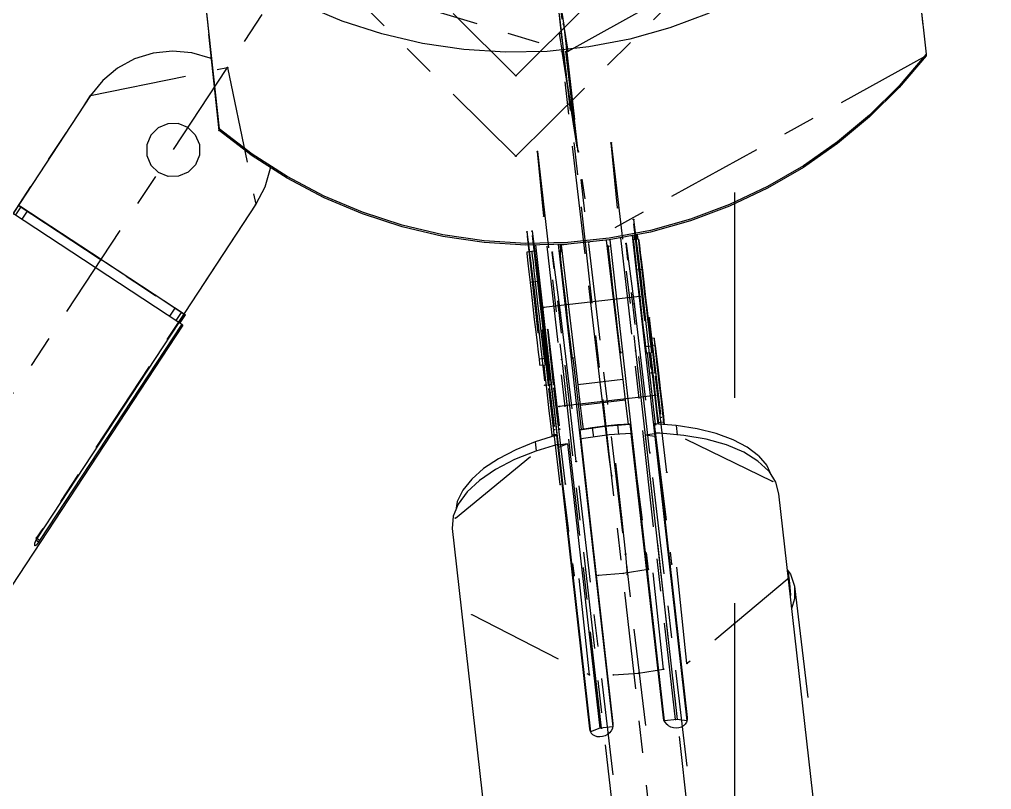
# Model space of a CAD drawing. Header units: millimetres. Extents: x 2368 to 8313, y 7493 to 11698.
# Drawn here: x 4042.23 to 4072.31, y 9121.21 to 9145.03 of the extents above; entities that cross this region are included whole.
import ezdxf

# ---------------------------------------------------------------- set-up
doc = ezdxf.new("R2010")
doc.units = ezdxf.units.MM
for name, pattern in [('CENTER', [50.8, 31.75, -6.35, 6.35, -6.35]), ('XKITLINE00', [0]), ('XKITLINE03', [6, 3, -1, 1, -1])]:
    doc.linetypes.add(name, pattern=pattern)

msp = doc.modelspace()

# ---------------------------------------------------------------- linework, layer by layer
at = {"color": 6, "linetype": 'CENTER'}
msp.add_line((4064.3619, 8739.6288), (4064.3619, 9217.681), dxfattribs=at)
at = {"color": 8, "linetype": 'XKITLINE03'}
for p, q in [((4042.8682, 9157.8938), (4057.5882, 9143.2934)), ((4057.5882, 9143.2934), (4072.3082, 9157.8938)), ((4007.4429, 9080.8478), (4057.5882, 9157.1224)), ((4057.5882, 9157.1224), (4063.119, 9108.1003)), ((4061.6086, 9123.1962), (4057.5882, 9157.1224)), ((4042.8682, 9155.3998), (4057.5882, 9140.7995)), ((4057.5882, 9140.7995), (4072.3082, 9155.3998)), ((4059.2046, 9144.0498), (4069.6466, 9149.8248)), ((4069.6466, 9149.8248), (4070.2821, 9143.907)), ((4048.4059, 9141.5957), (4047.7704, 9147.5134)), ((4047.7704, 9147.5134), (4059.2046, 9144.0498)), ((4058.6741, 9147.3842), (4059.1272, 9143.4422)), ((4058.685, 9147.3096), (4059.0615, 9144.915)), ((4059.0615, 9144.915), (4059.5145, 9140.9731)), ((4059.5208, 9140.9379), (4059.0678, 9144.8798)), ((4059.0678, 9144.8798), (4059.1975, 9144.0552)), ((4059.1272, 9143.4422), (4058.9453, 9144.5991)), ((4059.6882, 9138.1343), (4059.0087, 9144.0472)), ((4059.0087, 9144.0472), (4059.7253, 9139.4887)), ((4070.2821, 9143.907), (4059.8401, 9138.1321)), ((4044.4289, 9142.6764), (4048.6668, 9143.5523)), ((4044.4289, 9142.6764), (4048.6668, 9143.5523)), ((4048.6668, 9143.5523), (4049.5427, 9139.3144)), ((4048.6668, 9143.5523), (4049.5427, 9139.3144)), ((4059.5145, 9140.9731), (4059.1381, 9143.3676)), ((4037.639, 9132.3485), (4044.4289, 9142.6764)), ((4037.639, 9132.3485), (4044.4289, 9142.6764)), ((4060.7381, 9139.2092), (4060.54, 9141.2168)), ((4060.54, 9141.2168), (4061.2947, 9134.7795)), ((4058.4533, 9138.9451), (4058.2552, 9140.9527)), ((4058.2552, 9140.9527), (4059.0099, 9134.5154)), ((4049.5427, 9139.3144), (4042.7528, 9128.9865)), ((4049.5427, 9139.3144), (4042.7528, 9128.9865)), ((4042.188, 9139.2908), (4047.3229, 9135.915)), ((4047.3228, 9135.915), (4042.1881, 9139.2908)), ((4044.7555, 9137.6029), (4042.2731, 9139.2349)), ((4042.2731, 9139.2349), (4047.2378, 9135.9709)), ((4044.7555, 9137.6029), (4042.2731, 9139.2349)), ((4042.2731, 9139.2349), (4047.2378, 9135.9709)), ((4062.5246, 9123.3747), (4060.7381, 9139.2092)), ((4060.2398, 9123.1105), (4058.4533, 9138.9451)), ((4061.5811, 9135.7315), (4061.2297, 9138.8456)), ((4061.2297, 9138.8456), (4061.435, 9137.2121)), ((4058.2831, 9135.3503), (4057.9317, 9138.4644)), ((4057.9317, 9138.4644), (4058.137, 9136.8309)), ((4058.442, 9135.3687), (4058.0907, 9138.4828)), ((4058.0907, 9138.4828), (4058.2959, 9136.8492)), ((4060.1995, 9133.8129), (4059.6882, 9138.1343)), ((4059.4545, 9131.3592), (4058.7154, 9137.8383)), ((4058.7154, 9137.8383), (4058.9657, 9135.9693)), ((4061.7393, 9131.6233), (4061.0002, 9138.1024)), ((4061.0002, 9138.1024), (4061.2504, 9136.2334)), ((4061.435, 9137.2121), (4061.7863, 9134.098)), ((4058.137, 9136.8309), (4058.4883, 9133.7167)), ((4058.2959, 9136.8492), (4058.6473, 9133.7351)), ((4061.4286, 9136.4626), (4058.4485, 9136.1181)), ((4061.2504, 9136.2334), (4061.6109, 9133.1918)), ((4047.3542, 9135.8944), (4047.3228, 9135.915)), ((4058.9657, 9135.9693), (4059.3236, 9132.9492)), ((4061.8967, 9134.1016), (4061.7165, 9135.8016)), ((4061.7165, 9135.8016), (4062.0813, 9132.7232)), ((4058.5987, 9133.7204), (4058.4185, 9135.4203)), ((4058.4185, 9135.4203), (4058.7833, 9132.3419)), ((4058.7577, 9133.7388), (4058.5774, 9135.4387)), ((4058.5774, 9135.4387), (4058.9422, 9132.3603)), ((4059.0099, 9134.5154), (4060.7964, 9118.6805)), ((4061.2947, 9134.7795), (4063.0812, 9118.9446)), ((4062.2615, 9131.0232), (4061.8967, 9134.1016)), ((4058.9635, 9130.642), (4058.5987, 9133.7204)), ((4059.1225, 9130.6604), (4058.7577, 9133.7388)), ((4060.4794, 9131.4961), (4060.1995, 9133.8129)), ((4061.9095, 9133.4032), (4058.9294, 9133.0587)), ((4059.5706, 9132.3379), (4060.3419, 9132.4561)), ((4060.3419, 9132.4561), (4061.1203, 9132.517)), ((4061.1203, 9132.517), (4061.686, 9128.0151)), ((4065.5356, 9130.7437), (4061.8657, 9132.5199)), ((4061.8657, 9132.5199), (4062.4107, 9128.1821)), ((4055.721, 9129.6092), (4058.8459, 9132.1708)), ((4058.8459, 9132.1708), (4059.3909, 9127.833)), ((4060.5558, 9130.9195), (4060.4794, 9131.4961)), ((4063.5942, 9115.9704), (4061.7393, 9131.6233)), ((4061.3094, 9115.7063), (4059.4545, 9131.3592)), ((4060.6711, 9131.3069), (4060.857, 9129.6299)), ((4060.857, 9129.6299), (4060.9811, 9128.4917)), ((4060.9811, 9128.4917), (4061.0367, 9127.8601)), ((4062.1589, 9124.9344), (4061.7814, 9128.4943)), ((4062.8849, 9125.1047), (4062.5163, 9128.5814)), ((4059.8651, 9124.7557), (4059.4973, 9128.2236)), ((4060.9147, 9127.8969), (4060.1363, 9127.8359)), ((4061.686, 9128.0151), (4060.9147, 9127.8969)), ((4066.0429, 9127.7545), (4062.8849, 9125.1047)), ((4056.2284, 9126.62), (4059.8651, 9124.7557)), ((4061.3872, 9124.815), (4062.1589, 9124.9344)), ((4060.6092, 9124.7552), (4061.3872, 9124.815))]:
    msp.add_line(p, q, dxfattribs=at)
at = {"color": 8, "linetype": 'XKITLINE00'}
for p, q in [((4069.6466, 9149.8757), (4070.2821, 9143.9579)), ((4047.7704, 9147.5643), (4048.4059, 9141.6466)), ((4047.7704, 9147.5134), (4048.4059, 9141.5957)), ((4052.2133, 9144.9856), (4051.0238, 9145.4876)), ((4063.5688, 9145.2264), (4062.3591, 9144.7743)), ((4053.4414, 9144.5852), (4052.2133, 9144.9856)), ((4062.3591, 9144.7743), (4061.1151, 9144.4254)), ((4054.6993, 9144.2893), (4053.4414, 9144.5852)), ((4055.9778, 9144.1001), (4054.6993, 9144.2893)), ((4059.8459, 9144.1821), (4058.5604, 9144.0463)), ((4061.1151, 9144.4254), (4059.8459, 9144.1821)), ((4046.3664, 9143.9921), (4045.7937, 9143.8137)), ((4046.963, 9144.0553), (4046.3664, 9143.9921)), ((4047.5604, 9144.001), (4046.963, 9144.0553)), ((4048.1357, 9143.8311), (4047.5604, 9144.001)), ((4048.1676, 9143.8144), (4048.1357, 9143.8311)), ((4057.268, 9144.0189), (4055.9778, 9144.1001)), ((4058.5604, 9144.0463), (4057.268, 9144.0189)), ((4070.2821, 9143.9579), (4069.4474, 9142.9789)), ((4070.2821, 9143.907), (4069.4474, 9142.928)), ((4070.2821, 9143.9579), (4070.2821, 9143.907)), ((4045.2668, 9143.5269), (4044.806, 9143.1429)), ((4045.7937, 9143.8137), (4045.2668, 9143.5269)), ((4044.806, 9143.1429), (4044.4289, 9142.6764)), ((4069.4474, 9142.9789), (4068.5321, 9142.0734)), ((4069.4474, 9142.928), (4068.5321, 9142.0225)), ((4069.4474, 9142.9789), (4069.4474, 9142.928)), ((4044.4289, 9142.6764), (4042.0337, 9139.0332)), ((4068.5321, 9142.0734), (4067.5427, 9141.2481)), ((4068.5321, 9142.0225), (4067.5427, 9141.1972)), ((4046.8178, 9141.8082), (4046.5195, 9141.6821)), ((4047.1416, 9141.8106), (4046.8178, 9141.8082)), ((4047.4418, 9141.689), (4047.1416, 9141.8106)), ((4046.2923, 9141.4514), (4046.1706, 9141.1513)), ((4046.5195, 9141.6821), (4046.2923, 9141.4514)), ((4047.6725, 9141.4617), (4047.4418, 9141.689)), ((4047.6725, 9141.4617), (4047.7986, 9141.1634)), ((4049.4299, 9140.8639), (4048.4059, 9141.6466)), ((4048.4059, 9141.6466), (4048.4059, 9141.5957)), ((4049.4299, 9140.813), (4048.4059, 9141.5957)), ((4046.1706, 9141.1513), (4046.173, 9140.8274)), ((4047.7986, 9141.1634), (4047.801, 9140.8396)), ((4067.5427, 9141.2481), (4066.4866, 9140.5087)), ((4067.5427, 9141.1972), (4066.4866, 9140.4578)), ((4046.173, 9140.8274), (4046.2991, 9140.5291)), ((4047.801, 9140.8396), (4047.6793, 9140.5395)), ((4050.517, 9140.17), (4049.4299, 9140.8639)), ((4049.4299, 9140.8639), (4049.4299, 9140.813)), ((4046.5298, 9140.3019), (4046.2991, 9140.5291)), ((4047.6793, 9140.5395), (4047.4521, 9140.3088)), ((4050.517, 9140.1191), (4049.4299, 9140.813)), ((4046.83, 9140.1802), (4046.5298, 9140.3019)), ((4047.4521, 9140.3088), (4047.1538, 9140.1826)), ((4049.9914, 9140.4209), (4049.8215, 9139.8455)), ((4049.9943, 9140.4528), (4049.9914, 9140.4209)), ((4066.4866, 9140.5087), (4065.3711, 9139.8607)), ((4066.4866, 9140.4578), (4065.3711, 9139.8098)), ((4047.1538, 9140.1826), (4046.83, 9140.1802)), ((4051.6594, 9139.5699), (4050.517, 9140.17)), ((4051.6594, 9139.519), (4050.517, 9140.1191)), ((4049.8215, 9139.8455), (4049.5427, 9139.3144)), ((4065.3711, 9139.8607), (4064.2043, 9139.3087)), ((4065.3711, 9139.8098), (4064.2043, 9139.2578)), ((4049.5427, 9139.3144), (4047.1476, 9135.6712)), ((4052.8489, 9139.0678), (4051.6594, 9139.5699)), ((4052.8489, 9139.0169), (4051.6594, 9139.519)), ((4047.1643, 9135.6602), (4042.017, 9139.0442)), ((4042.2731, 9139.2349), (4042.1083, 9138.9842)), ((4046.7576, 9136.2866), (4042.2731, 9139.2349)), ((4042.4697, 9139.1056), (4042.3049, 9138.855)), ((4054.0769, 9138.6674), (4052.8489, 9139.0678)), ((4054.0769, 9138.6165), (4052.8489, 9139.0169)), ((4064.2043, 9139.3087), (4062.9946, 9138.8566)), ((4064.2043, 9139.2578), (4062.9946, 9138.8057)), ((4062.9946, 9138.8566), (4061.7507, 9138.5076)), ((4062.9946, 9138.8057), (4061.7507, 9138.4567)), ((4055.3348, 9138.3715), (4054.0769, 9138.6674)), ((4055.3348, 9138.3206), (4054.0769, 9138.6165)), ((4061.7507, 9138.5076), (4060.4814, 9138.2644)), ((4061.7507, 9138.4567), (4060.4814, 9138.2135)), ((4056.6134, 9138.1823), (4055.3348, 9138.3715)), ((4056.6134, 9138.1314), (4055.3348, 9138.3206)), ((4057.9035, 9138.1011), (4056.6134, 9138.1823)), ((4057.9035, 9138.0503), (4056.6134, 9138.1314)), ((4059.1959, 9138.1286), (4057.9035, 9138.1011)), ((4060.4814, 9138.2644), (4059.1959, 9138.1286)), ((4060.4814, 9138.2135), (4059.1959, 9138.0777)), ((4060.3849, 9138.2033), (4060.8949, 9133.8933)), ((4060.4978, 9138.2166), (4062.1769, 9123.3345)), ((4061.1874, 9138.3488), (4061.8797, 9132.2118)), ((4061.2331, 9138.1299), (4061.2123, 9138.1275)), ((4061.3847, 9138.2382), (4061.2258, 9138.2199)), ((4061.2258, 9138.2199), (4061.2272, 9138.1892)), ((4061.2272, 9138.1892), (4061.2388, 9138.072)), ((4061.2352, 9138.3579), (4061.251, 9138.2228)), ((4061.3237, 9138.3749), (4061.3385, 9138.2329)), ((4061.3422, 9138.3784), (4061.354, 9138.2867)), ((4061.354, 9138.2867), (4061.3605, 9138.2354)), ((4061.3847, 9138.2382), (4061.3934, 9138.1808)), ((4061.3847, 9138.2382), (4061.3862, 9138.2076)), ((4061.3862, 9138.2076), (4061.3977, 9138.0904)), ((4061.3934, 9138.1808), (4061.4118, 9138.0381)), ((4059.1959, 9138.0777), (4057.9035, 9138.0503)), ((4058.0867, 9137.857), (4057.9278, 9137.8386)), ((4057.9278, 9137.8386), (4057.9292, 9137.808)), ((4058.2221, 9137.8727), (4058.0867, 9137.857)), ((4058.0867, 9137.857), (4058.0882, 9137.8264)), ((4058.0867, 9137.857), (4058.0882, 9137.8264)), ((4058.0882, 9137.8264), (4058.0997, 9137.7092)), ((4058.0882, 9137.8264), (4058.0997, 9137.7092)), ((4058.2013, 9138.0566), (4058.8996, 9131.8673)), ((4058.9041, 9138.0715), (4060.5874, 9123.1512)), ((4058.9507, 9137.866), (4058.9276, 9137.8634)), ((4059.0178, 9137.8436), (4058.9309, 9137.8336)), ((4058.9507, 9137.866), (4058.9559, 9137.8364)), ((4058.9507, 9137.866), (4058.957, 9137.7917)), ((4058.9529, 9138.0725), (4058.9802, 9137.8393)), ((4058.9907, 9138.0733), (4058.9929, 9138.0539)), ((4059.1661, 9138.0739), (4058.9929, 9138.0539)), ((4058.9929, 9138.0539), (4059.5041, 9133.7325)), ((4059.2225, 9138.0805), (4059.1987, 9138.0777)), ((4060.4408, 9138.0383), (4060.405, 9138.0341)), ((4060.5203, 9138.0173), (4060.4085, 9138.0044)), ((4060.4408, 9138.0383), (4060.4459, 9138.0087)), ((4060.4408, 9138.0383), (4060.4471, 9137.964)), ((4060.4471, 9137.964), (4060.4662, 9137.7811)), ((4061.236, 9138.1), (4061.2157, 9138.0977)), ((4061.2388, 9138.072), (4061.2599, 9137.8741)), ((4061.2599, 9137.8741), (4061.2894, 9137.6054)), ((4061.3977, 9138.0904), (4061.4188, 9137.8925)), ((4061.4118, 9138.0381), (4061.4034, 9138.0371)), ((4061.4118, 9138.0381), (4061.4391, 9137.8173)), ((4061.4188, 9137.8925), (4061.4484, 9137.6238)), ((4061.4391, 9137.8173), (4061.4738, 9137.5295)), ((4057.9292, 9137.808), (4057.9408, 9137.6908)), ((4057.9408, 9137.6908), (4057.9619, 9137.4929)), ((4058.0997, 9137.7092), (4058.1208, 9137.5112)), ((4058.0997, 9137.7092), (4058.1208, 9137.5112)), ((4058.1208, 9137.5112), (4058.1504, 9137.2425)), ((4058.1208, 9137.5112), (4058.1504, 9137.2425)), ((4058.957, 9137.7917), (4058.9761, 9137.6088)), ((4058.9761, 9137.6088), (4059.0066, 9137.3299)), ((4060.4662, 9137.7811), (4060.4966, 9137.5021)), ((4061.2894, 9137.6054), (4061.3259, 9137.2794)), ((4061.4484, 9137.6238), (4061.4849, 9137.2978)), ((4061.4738, 9137.5295), (4061.5142, 9137.1891)), ((4057.9619, 9137.4929), (4057.9914, 9137.2242)), ((4057.9914, 9137.2242), (4058.0279, 9136.8982)), ((4058.1504, 9137.2425), (4058.1869, 9136.9165)), ((4058.1504, 9137.2425), (4058.1869, 9136.9165)), ((4059.0066, 9137.3299), (4059.0464, 9136.9738)), ((4060.4966, 9137.5021), (4060.5365, 9137.146)), ((4061.4849, 9137.2978), (4061.3259, 9137.2794)), ((4061.3259, 9137.2794), (4061.3676, 9136.9124)), ((4061.4849, 9137.2978), (4061.5265, 9136.9308)), ((4058.1869, 9136.9165), (4058.0279, 9136.8982)), ((4058.3281, 9136.9329), (4058.1869, 9136.9165)), ((4058.1869, 9136.9165), (4058.2286, 9136.5496)), ((4058.1869, 9136.9165), (4058.2286, 9136.5496)), ((4059.0464, 9136.9738), (4059.0929, 9136.5648)), ((4060.5365, 9137.146), (4060.5829, 9136.7371)), ((4061.3676, 9136.9124), (4061.4123, 9136.5229)), ((4061.5142, 9137.1891), (4061.5582, 9136.8132)), ((4061.5265, 9136.9308), (4061.5713, 9136.5413)), ((4058.0279, 9136.8982), (4058.0696, 9136.5312)), ((4060.5829, 9136.7371), (4060.6329, 9136.3032)), ((4061.5582, 9136.8132), (4061.6038, 9136.4207)), ((4058.0696, 9136.5312), (4058.1143, 9136.1417)), ((4058.2286, 9136.5496), (4058.2733, 9136.1601)), ((4058.2286, 9136.5496), (4058.2733, 9136.1601)), ((4059.0929, 9136.5648), (4059.1428, 9136.131)), ((4061.4123, 9136.5229), (4061.4579, 9136.1304)), ((4061.5713, 9136.5413), (4061.6168, 9136.1488)), ((4061.6038, 9136.4207), (4061.6485, 9136.0312)), ((4047.2378, 9135.9709), (4046.7576, 9136.2866)), ((4047.0412, 9136.1001), (4046.8764, 9135.8495)), ((4058.1143, 9136.1417), (4058.1599, 9135.7492)), ((4058.2733, 9136.1601), (4058.3188, 9135.7675)), ((4058.2733, 9136.1601), (4058.3188, 9135.7675)), ((4059.1428, 9136.131), (4059.1928, 9135.7017)), ((4060.6329, 9136.3032), (4060.6829, 9135.8739)), ((4061.4579, 9136.1304), (4061.5019, 9135.7545)), ((4061.6168, 9136.1488), (4061.6609, 9135.7729)), ((4061.6485, 9136.0312), (4061.6901, 9135.6642)), ((4047.2378, 9135.9709), (4047.073, 9135.7202)), ((4047.3228, 9135.915), (4047.158, 9135.6643)), ((4047.3463, 9135.8996), (4047.1815, 9135.6489)), ((4047.3542, 9135.8944), (4047.1894, 9135.6437)), ((4047.3228, 9135.915), (4047.3124, 9135.9219)), ((4047.3542, 9135.8944), (4047.3228, 9135.915)), ((4058.1599, 9135.7492), (4058.2039, 9135.3733)), ((4058.3188, 9135.7675), (4058.3629, 9135.3916)), ((4058.3188, 9135.7675), (4058.3629, 9135.3916)), ((4060.6829, 9135.8739), (4060.7296, 9135.4785)), ((4061.5019, 9135.7545), (4061.5423, 9135.4141)), ((4061.6609, 9135.7729), (4061.7013, 9135.4325)), ((4047.2896, 9135.5778), (4019.0845, 9092.6758)), ((4047.1643, 9135.6602), (4042.7695, 9128.9755)), ((4047.2501, 9135.6038), (4042.8554, 9128.919)), ((4047.2896, 9135.5778), (4047.1643, 9135.6602)), ((4059.1928, 9135.7017), (4059.2395, 9135.3062)), ((4060.7296, 9135.4785), (4060.7697, 9135.1439)), ((4061.5423, 9135.4141), (4061.577, 9135.1263)), ((4061.6901, 9135.6642), (4061.674, 9135.6623)), ((4061.6901, 9135.6642), (4061.7267, 9135.3382)), ((4061.7013, 9135.4325), (4061.7359, 9135.1447)), ((4058.2039, 9135.3733), (4058.2443, 9135.0329)), ((4058.3629, 9135.3916), (4058.4033, 9135.0513)), ((4058.3629, 9135.3916), (4058.4033, 9135.0513)), ((4059.2395, 9135.3062), (4059.2797, 9134.9716)), ((4060.7697, 9135.1439), (4060.8006, 9134.8929)), ((4061.577, 9135.1263), (4061.6042, 9134.9055)), ((4061.7267, 9135.3382), (4061.7562, 9135.0695)), ((4061.865, 9135.1771), (4061.7339, 9135.162)), ((4061.7359, 9135.1447), (4061.7632, 9134.9239)), ((4061.865, 9135.1771), (4061.8706, 9135.1113)), ((4061.8697, 9135.1549), (4061.8843, 9135.0458)), ((4061.8706, 9135.1113), (4061.8861, 9134.9608)), ((4058.2443, 9135.0329), (4058.279, 9134.7451)), ((4058.4033, 9135.0513), (4058.4379, 9134.7635)), ((4058.4033, 9135.0513), (4058.4379, 9134.7635)), ((4059.2797, 9134.9716), (4059.3106, 9134.7206)), ((4060.8006, 9134.8929), (4060.8202, 9134.7426)), ((4061.6147, 9134.8245), (4061.5854, 9134.8211)), ((4061.7632, 9134.9239), (4061.6042, 9134.9055)), ((4061.6042, 9134.9055), (4061.6227, 9134.7628)), ((4061.7562, 9135.0695), (4061.7773, 9134.8716)), ((4061.8861, 9134.9608), (4061.7604, 9134.9463)), ((4061.7632, 9134.9239), (4061.7816, 9134.7812)), ((4061.7773, 9134.8716), (4061.7888, 9134.7544)), ((4061.8843, 9135.0458), (4061.9081, 9134.8552)), ((4061.8861, 9134.9608), (4061.9107, 9134.7331)), ((4061.9081, 9134.8552), (4061.94, 9134.5927)), ((4058.279, 9134.7451), (4058.3063, 9134.5243)), ((4058.4652, 9134.5427), (4058.3063, 9134.5243)), ((4058.3063, 9134.5243), (4058.3247, 9134.3816)), ((4058.4379, 9134.7635), (4058.4652, 9134.5427)), ((4058.4379, 9134.7635), (4058.4652, 9134.5427)), ((4058.5961, 9134.5578), (4058.4652, 9134.5427)), ((4058.4652, 9134.5427), (4058.4836, 9134.4)), ((4058.4652, 9134.5427), (4058.4836, 9134.4)), ((4059.4052, 9134.5691), (4059.3006, 9134.557)), ((4059.3369, 9134.531), (4059.304, 9134.5272)), ((4059.3106, 9134.7206), (4059.3301, 9134.5703)), ((4059.3301, 9134.5703), (4059.3369, 9134.531)), ((4059.3344, 9134.5609), (4059.3369, 9134.531)), ((4059.3576, 9134.5556), (4059.3351, 9134.553)), ((4059.3567, 9134.5635), (4059.3576, 9134.5556)), ((4059.3576, 9134.5556), (4059.6071, 9132.3441)), ((4060.89, 9134.7407), (4060.7959, 9134.7298)), ((4060.827, 9134.7032), (4060.7994, 9134.7)), ((4060.8202, 9134.7426), (4060.827, 9134.7032)), ((4060.8244, 9134.7331), (4060.827, 9134.7032)), ((4061.6186, 9134.7947), (4061.5887, 9134.7913)), ((4061.6227, 9134.7628), (4061.6314, 9134.7054)), ((4061.7903, 9134.7237), (4061.6314, 9134.7054)), ((4061.6549, 9134.7081), (4061.9021, 9132.5173)), ((4061.7312, 9134.7169), (4061.7495, 9134.5571)), ((4061.7495, 9134.5571), (4061.8357, 9133.8096)), ((4061.7512, 9134.7192), (4061.7517, 9134.7147)), ((4061.7517, 9134.7147), (4061.7843, 9134.4212)), ((4061.7816, 9134.7812), (4061.7903, 9134.7237)), ((4061.9107, 9134.7331), (4061.9432, 9134.4396)), ((4061.94, 9134.5927), (4061.9783, 9134.2716)), ((4058.3247, 9134.3816), (4058.3334, 9134.3241)), ((4058.4923, 9134.3425), (4058.3334, 9134.3241)), ((4058.4533, 9134.338), (4058.4537, 9134.3335)), ((4058.4537, 9134.3335), (4058.4863, 9134.04)), ((4058.4836, 9134.4), (4058.4923, 9134.3425)), ((4058.4836, 9134.4), (4058.4923, 9134.3425)), ((4058.6187, 9134.3571), (4058.4923, 9134.3425)), ((4058.6122, 9134.3564), (4058.6127, 9134.3518)), ((4058.6122, 9134.3564), (4058.6127, 9134.3518)), ((4058.6127, 9134.3518), (4058.6452, 9134.0583)), ((4058.6127, 9134.3518), (4058.6452, 9134.0583)), ((4061.7843, 9134.4212), (4061.8231, 9134.0767)), ((4061.9432, 9134.4396), (4061.982, 9134.095)), ((4061.9783, 9134.2716), (4061.9624, 9134.2697)), ((4061.9783, 9134.2716), (4062.0212, 9133.9077)), ((4058.4863, 9134.04), (4058.5251, 9133.6954)), ((4058.6452, 9134.0583), (4058.684, 9133.7138)), ((4058.6452, 9134.0583), (4058.684, 9133.7138)), ((4061.8231, 9134.0767), (4061.8663, 9133.6984)), ((4061.982, 9134.095), (4062.0252, 9133.7167)), ((4062.0212, 9133.9077), (4062.0664, 9133.5195)), ((4058.5251, 9133.6954), (4058.5683, 9133.3171)), ((4058.684, 9133.7138), (4058.7272, 9133.3355)), ((4058.684, 9133.7138), (4058.7272, 9133.3355)), ((4060.8949, 9133.8933), (4059.5041, 9133.7325)), ((4059.5041, 9133.7325), (4059.5802, 9133.0918)), ((4060.8949, 9133.8933), (4060.971, 9133.2526)), ((4061.8357, 9133.8096), (4061.9221, 9133.0661)), ((4061.8663, 9133.6984), (4061.9116, 9133.3053)), ((4062.0252, 9133.7167), (4062.0705, 9133.3236)), ((4058.5683, 9133.3171), (4058.6136, 9132.924)), ((4058.7272, 9133.3355), (4058.7725, 9132.9424)), ((4058.7272, 9133.3355), (4058.7725, 9132.9424)), ((4061.9116, 9133.3053), (4061.9568, 9132.9171)), ((4062.0664, 9133.5195), (4062.1117, 9133.1264)), ((4062.0705, 9133.3236), (4062.1157, 9132.9354)), ((4060.971, 9133.2526), (4059.5802, 9133.0918)), ((4059.5802, 9133.0918), (4059.6499, 9132.5108)), ((4060.971, 9133.2526), (4061.0406, 9132.6716)), ((4061.9221, 9133.0661), (4061.9871, 9132.5112)), ((4062.1117, 9133.1264), (4062.1549, 9132.7481)), ((4058.6136, 9132.924), (4058.6588, 9132.5358)), ((4058.7725, 9132.9424), (4058.8177, 9132.5542)), ((4058.7725, 9132.9424), (4058.8177, 9132.5542)), ((4061.9568, 9132.9171), (4061.9996, 9132.5532)), ((4062.1157, 9132.9354), (4062.1586, 9132.5716)), ((4062.1549, 9132.7481), (4062.1832, 9132.4971)), ((4058.6588, 9132.5358), (4058.7016, 9132.172)), ((4058.8177, 9132.5542), (4058.8606, 9132.1904)), ((4058.8177, 9132.5542), (4058.8606, 9132.1904)), ((4059.9541, 9132.404), (4059.5706, 9132.3379)), ((4059.6499, 9132.5108), (4059.6688, 9132.3548)), ((4060.3419, 9132.4561), (4059.9541, 9132.404)), ((4059.9541, 9132.404), (4059.9873, 9132.1102)), ((4060.7314, 9132.4938), (4060.3419, 9132.4561)), ((4061.1203, 9132.517), (4060.7314, 9132.4938)), ((4060.7314, 9132.4938), (4060.7645, 9132.2001)), ((4061.0406, 9132.6716), (4061.0598, 9132.5134)), ((4061.1203, 9132.517), (4061.153, 9132.227)), ((4061.1203, 9132.517), (4061.3219, 9130.9121)), ((4062.5537, 9132.4705), (4061.8657, 9132.5199)), ((4061.8657, 9132.5199), (4061.8983, 9132.2313)), ((4062.1586, 9132.5716), (4061.9996, 9132.5532)), ((4061.9996, 9132.5532), (4062.0048, 9132.5099)), ((4062.1586, 9132.5716), (4062.1673, 9132.4982)), ((4063.1996, 9132.3708), (4062.5537, 9132.4705)), ((4062.5537, 9132.4705), (4062.586, 9132.1841)), ((4058.8459, 9132.1708), (4058.1898, 9131.966)), ((4058.8606, 9132.1904), (4058.7016, 9132.172)), ((4058.7016, 9132.172), (4058.707, 9132.1275)), ((4058.8459, 9132.1708), (4058.8781, 9131.8853)), ((4058.8459, 9132.1708), (4059.047, 9130.5696)), ((4059.5706, 9132.3379), (4059.6033, 9132.0487)), ((4060.4757, 9132.1801), (4059.6879, 9132.0673)), ((4061.1522, 9132.2269), (4060.4757, 9132.1801)), ((4061.1522, 9132.2269), (4062.1447, 9123.4299)), ((4061.16, 9132.1651), (4061.3616, 9130.5602)), ((4061.8797, 9132.2118), (4061.5872, 9132.178)), ((4061.5872, 9132.178), (4062.5796, 9123.381)), ((4061.8896, 9132.1334), (4061.5872, 9132.178)), ((4061.887, 9132.331), (4061.8666, 9132.3286)), ((4061.8797, 9132.2118), (4061.8896, 9132.1334)), ((4061.8896, 9132.1334), (4062.8819, 9123.3381)), ((4061.8975, 9132.2313), (4062.89, 9123.4343)), ((4062.0461, 9132.2304), (4061.8975, 9132.2313)), ((4062.7899, 9132.1666), (4062.0461, 9132.2304)), ((4063.4815, 9132.0452), (4062.7899, 9132.1666)), ((4063.7893, 9132.2233), (4063.1996, 9132.3708)), ((4064.3098, 9132.0309), (4063.7893, 9132.2233)), ((4058.1898, 9131.966), (4057.5871, 9131.7221)), ((4058.1898, 9131.966), (4058.2214, 9131.6856)), ((4058.8773, 9131.885), (4058.2035, 9131.6802)), ((4058.8773, 9131.885), (4059.8697, 9123.088)), ((4058.8856, 9131.8189), (4059.0867, 9130.2177)), ((4059.192, 9131.9011), (4058.8996, 9131.8673)), ((4058.8996, 9131.8673), (4058.9095, 9131.7889)), ((4059.192, 9131.9011), (4058.9095, 9131.7889)), ((4059.192, 9131.9011), (4060.1846, 9123.1042)), ((4059.6012, 9132.0667), (4059.5818, 9132.0645)), ((4059.6879, 9132.0673), (4059.6025, 9132.0485)), ((4059.6025, 9132.0485), (4060.595, 9123.2515)), ((4064.1038, 9131.869), (4063.4815, 9132.0452)), ((4064.6415, 9131.6426), (4064.1038, 9131.869)), ((4064.7499, 9131.798), (4064.3098, 9132.0309)), ((4065.0999, 9131.5297), (4064.7499, 9131.798)), ((4057.5871, 9131.7221), (4057.0508, 9131.4443)), ((4058.2035, 9131.6802), (4057.5434, 9131.4154)), ((4058.9095, 9131.7889), (4059.902, 9122.9919)), ((4061.237, 9131.6648), (4061.2231, 9131.6632)), ((4061.2389, 9131.6481), (4061.2252, 9131.6465)), ((4061.9631, 9131.6491), (4061.9445, 9131.647)), ((4065.0814, 9131.3713), (4064.6415, 9131.6426)), ((4065.0999, 9131.5297), (4065.3521, 9131.2317)), ((4057.0508, 9131.4443), (4056.5928, 9131.1389)), ((4057.5434, 9131.4154), (4056.9603, 9131.1114)), ((4058.9665, 9131.2839), (4058.953, 9131.2824)), ((4059.6773, 9131.3849), (4059.6587, 9131.3828)), ((4065.4126, 9131.062), (4065.0814, 9131.3713)), ((4065.3521, 9131.2317), (4065.4812, 9130.9533)), ((4056.5928, 9131.1389), (4056.223, 9130.8124)), ((4056.9603, 9131.1114), (4056.4684, 9130.7757)), ((4065.4126, 9131.062), (4065.627, 9130.7222)), ((4056.223, 9130.8124), (4055.9496, 9130.4719)), ((4056.4684, 9130.7757), (4056.08, 9130.4166)), ((4065.627, 9130.7222), (4065.7193, 9130.3603)), ((4055.9496, 9130.4719), (4055.7784, 9130.1251)), ((4056.08, 9130.4166), (4055.8045, 9130.043)), ((4065.7193, 9130.3603), (4068.184, 9108.5137)), ((4055.8045, 9130.043), (4055.6489, 9129.6639)), ((4055.7784, 9130.1251), (4055.7277, 9129.856)), ((4055.6489, 9129.6639), (4055.6167, 9129.2889)), ((4055.6167, 9129.2889), (4058.0539, 9107.6868)), ((4042.6974, 9128.8239), (4042.6922, 9128.7868)), ((4042.6922, 9128.7868), (4042.6977, 9128.7621)), ((4042.713, 9128.8703), (4042.6974, 9128.8239)), ((4042.7377, 9128.9222), (4042.713, 9128.8703)), ((4042.7695, 9128.9755), (4042.7377, 9128.9222)), ((4042.8206, 9128.8677), (4042.7377, 9128.9222)), ((4042.7871, 9128.8215), (4042.7578, 9128.7842)), ((4042.8554, 9128.919), (4042.7695, 9128.9755)), ((4042.8206, 9128.8677), (4042.7871, 9128.8215)), ((4042.8554, 9128.919), (4042.8206, 9128.8677)), ((4042.7136, 9128.7516), (4042.6977, 9128.7621)), ((4042.7296, 9128.7547), (4042.7136, 9128.7516)), ((4042.7348, 9128.7588), (4042.7296, 9128.7547)), ((4042.7578, 9128.7842), (4042.7348, 9128.7588)), ((4065.9845, 9128.0098), (4066.0857, 9127.8688)), ((4065.9875, 9127.9827), (4066.0109, 9127.9283)), ((4066.0109, 9127.9283), (4066.0521, 9127.5805)), ((4066.0109, 9127.9283), (4066.0481, 9127.5775)), ((4061.6839, 9127.7039), (4061.663, 9127.6993)), ((4062.3921, 9127.8467), (4062.374, 9127.8396)), ((4062.3999, 9127.7777), (4062.3813, 9127.7756)), ((4066.0464, 9127.5938), (4066.0521, 9127.5805)), ((4066.0857, 9127.8688), (4066.2127, 9127.4983)), ((4059.3899, 9127.5303), (4059.3685, 9127.5305)), ((4066.0481, 9127.5775), (4066.0387, 9127.5293)), ((4066.0521, 9127.5805), (4066.0893, 9127.2297)), ((4066.2127, 9127.4983), (4066.2157, 9127.1116)), ((4066.2127, 9127.4983), (4066.6206, 9124.0568)), ((4066.0893, 9127.2297), (4066.0786, 9127.175)), ((4066.2157, 9127.1116), (4066.1206, 9126.8026)), ((4062.7485, 9124.6878), (4062.7299, 9124.6856)), ((4062.1447, 9123.4299), (4062.1622, 9123.3581)), ((4062.5796, 9123.381), (4062.1769, 9123.3345)), ((4062.8814, 9123.3364), (4062.5796, 9123.381)), ((4062.89, 9123.4343), (4062.8888, 9123.3619)), ((4059.8697, 9123.088), (4059.8869, 9123.0183)), ((4060.1846, 9123.1042), (4059.902, 9122.9919)), ((4060.5875, 9123.1507), (4060.1846, 9123.1042)), ((4060.575, 9123.1024), (4060.5387, 9123.0312)), ((4060.594, 9123.1771), (4060.575, 9123.1024)), ((4060.595, 9123.2515), (4060.594, 9123.1771)), ((4062.1622, 9123.3581), (4062.1973, 9123.2912)), ((4062.1973, 9123.2912), (4062.2483, 9123.2326)), ((4062.2872, 9123.2038), (4062.2483, 9123.2326)), ((4062.3128, 9123.1833), (4062.2872, 9123.2038)), ((4062.388, 9123.1441), (4062.3128, 9123.1833)), ((4062.4696, 9123.1196), (4062.388, 9123.1441)), ((4062.5535, 9123.111), (4062.4696, 9123.1196)), ((4062.6356, 9123.1186), (4062.5535, 9123.111)), ((4062.7118, 9123.1422), (4062.6356, 9123.1186)), ((4062.7782, 9123.1806), (4062.7118, 9123.1422)), ((4062.8314, 9123.2318), (4062.7782, 9123.1806)), ((4062.8689, 9123.2933), (4062.8314, 9123.2318)), ((4062.8888, 9123.3619), (4062.8689, 9123.2933)), ((4059.8869, 9123.0183), (4059.9212, 9122.9576)), ((4059.9345, 9122.9447), (4059.9212, 9122.9576)), ((4059.9345, 9122.9447), (4059.9713, 9122.9063)), ((4060.0346, 9122.8674), (4059.9713, 9122.9063)), ((4060.1078, 9122.8438), (4060.0346, 9122.8674)), ((4060.1872, 9122.8366), (4060.1078, 9122.8438)), ((4060.2688, 9122.8462), (4060.1872, 9122.8366)), ((4060.3487, 9122.8721), (4060.2688, 9122.8462)), ((4060.4226, 9122.9131), (4060.3487, 9122.8721)), ((4060.4871, 9122.967), (4060.4226, 9122.9131)), ((4060.5387, 9123.0312), (4060.4871, 9122.967))]:
    msp.add_line(p, q, dxfattribs=at)
for centre in [(4059.0615, 9144.915), (4059.0615, 9144.915), (4059.0678, 9144.8798), (4059.0678, 9144.8798), (4058.9453, 9144.5991), (4059.0087, 9144.0472), (4059.0087, 9144.0472), (4059.2046, 9144.0498), (4059.2046, 9144.0498), (4070.2821, 9143.907), (4070.2821, 9143.907), (4048.6668, 9143.5523), (4048.6668, 9143.5523), (4048.6668, 9143.5523), (4048.6668, 9143.5523), (4057.5882, 9143.2934), (4057.5882, 9143.2934), (4059.1272, 9143.4422), (4059.1272, 9143.4422), (4059.1381, 9143.3676), (4044.4289, 9142.6764), (4044.4289, 9142.6764), (4044.4289, 9142.6764), (4044.4289, 9142.6764), (4048.4059, 9141.5957), (4060.54, 9141.2168), (4060.54, 9141.2168), (4058.2552, 9140.9527), (4058.2552, 9140.9527), (4059.5145, 9140.9731), (4059.5145, 9140.9731), (4059.5208, 9140.9379), (4057.5882, 9140.7995), (4057.5882, 9140.7995), (4049.5427, 9139.3144), (4049.5427, 9139.3144), (4049.5427, 9139.3144), (4049.5427, 9139.3144), (4042.2731, 9139.2349), (4042.2731, 9139.2349), (4042.2731, 9139.2349), (4042.2731, 9139.2349), (4060.7381, 9139.2092), (4060.7381, 9139.2092), (4058.4533, 9138.9451), (4058.4533, 9138.9451), (4061.2297, 9138.8456), (4061.2297, 9138.8456), (4057.9317, 9138.4644), (4057.9317, 9138.4644), (4058.0907, 9138.4828), (4058.0907, 9138.4828), (4059.6882, 9138.1343), (4059.6882, 9138.1343), (4059.8401, 9138.1321), (4061.0002, 9138.1024), (4061.0002, 9138.1024), (4058.7154, 9137.8383), (4058.7154, 9137.8383), (4044.7555, 9137.6029), (4044.7555, 9137.6029), (4061.435, 9137.2121), (4061.435, 9137.2121), (4058.137, 9136.8309), (4058.137, 9136.8309), (4058.2959, 9136.8492), (4058.2959, 9136.8492), (4061.4286, 9136.4626), (4058.4485, 9136.1181), (4061.2504, 9136.2334), (4061.2504, 9136.2334), (4047.2378, 9135.9709), (4047.2378, 9135.9709), (4047.3228, 9135.915), (4047.3228, 9135.915), (4047.3229, 9135.915), (4047.3542, 9135.8944), (4058.9657, 9135.9693), (4058.9657, 9135.9693), (4061.5811, 9135.7315), (4061.7165, 9135.8016), (4061.7165, 9135.8016), (4058.4185, 9135.4203), (4058.4185, 9135.4203), (4058.5774, 9135.4387), (4058.5774, 9135.4387), (4058.2831, 9135.3503), (4058.442, 9135.3687), (4059.0099, 9134.5154), (4059.0099, 9134.5154), (4061.2947, 9134.7795), (4061.2947, 9134.7795), (4061.7863, 9134.098), (4061.8967, 9134.1016), (4061.8967, 9134.1016), (4058.4883, 9133.7167), (4058.5987, 9133.7204), (4058.5987, 9133.7204), (4058.6473, 9133.7351), (4058.7577, 9133.7388), (4058.7577, 9133.7388), (4060.1995, 9133.8129), (4060.1995, 9133.8129), (4061.9095, 9133.4032), (4058.9294, 9133.0587), (4062.0813, 9132.7232), (4060.3419, 9132.4561), (4060.3419, 9132.4561), (4061.1203, 9132.517), (4061.1203, 9132.517), (4061.8657, 9132.5199), (4061.8657, 9132.5199), (4058.7833, 9132.3419), (4058.8459, 9132.1708), (4058.8459, 9132.1708), (4058.9422, 9132.3603), (4059.5706, 9132.3379), (4060.4794, 9131.4961), (4060.4794, 9131.4961), (4061.7393, 9131.6233), (4061.7393, 9131.6233), (4059.4545, 9131.3592), (4059.4545, 9131.3592), (4060.5558, 9130.9195), (4062.2615, 9131.0232), (4058.9635, 9130.642), (4059.1225, 9130.6604), (4065.5356, 9130.7437), (4055.721, 9129.6092), (4060.857, 9129.6299), (4060.857, 9129.6299), (4042.7528, 9128.9865), (4042.7528, 9128.9865), (4060.9811, 9128.4917), (4060.9811, 9128.4917), (4062.4107, 9128.1821), (4060.9147, 9127.8969), (4060.9147, 9127.8969), (4061.686, 9128.0151), (4061.686, 9128.0151), (4059.3909, 9127.833), (4060.1363, 9127.8359), (4061.0367, 9127.8601), (4066.0429, 9127.7545), (4056.2284, 9126.62), (4062.1589, 9124.9344), (4062.1589, 9124.9344), (4062.8849, 9125.1047), (4062.8849, 9125.1047), (4059.8651, 9124.7557), (4059.8651, 9124.7557), (4060.6092, 9124.7552), (4061.3872, 9124.815), (4061.3872, 9124.815), (4062.5246, 9123.3747), (4060.2398, 9123.1105)]:
    msp.add_circle(centre, 0.01, dxfattribs=at)

doc.saveas('drawing.dxf')
